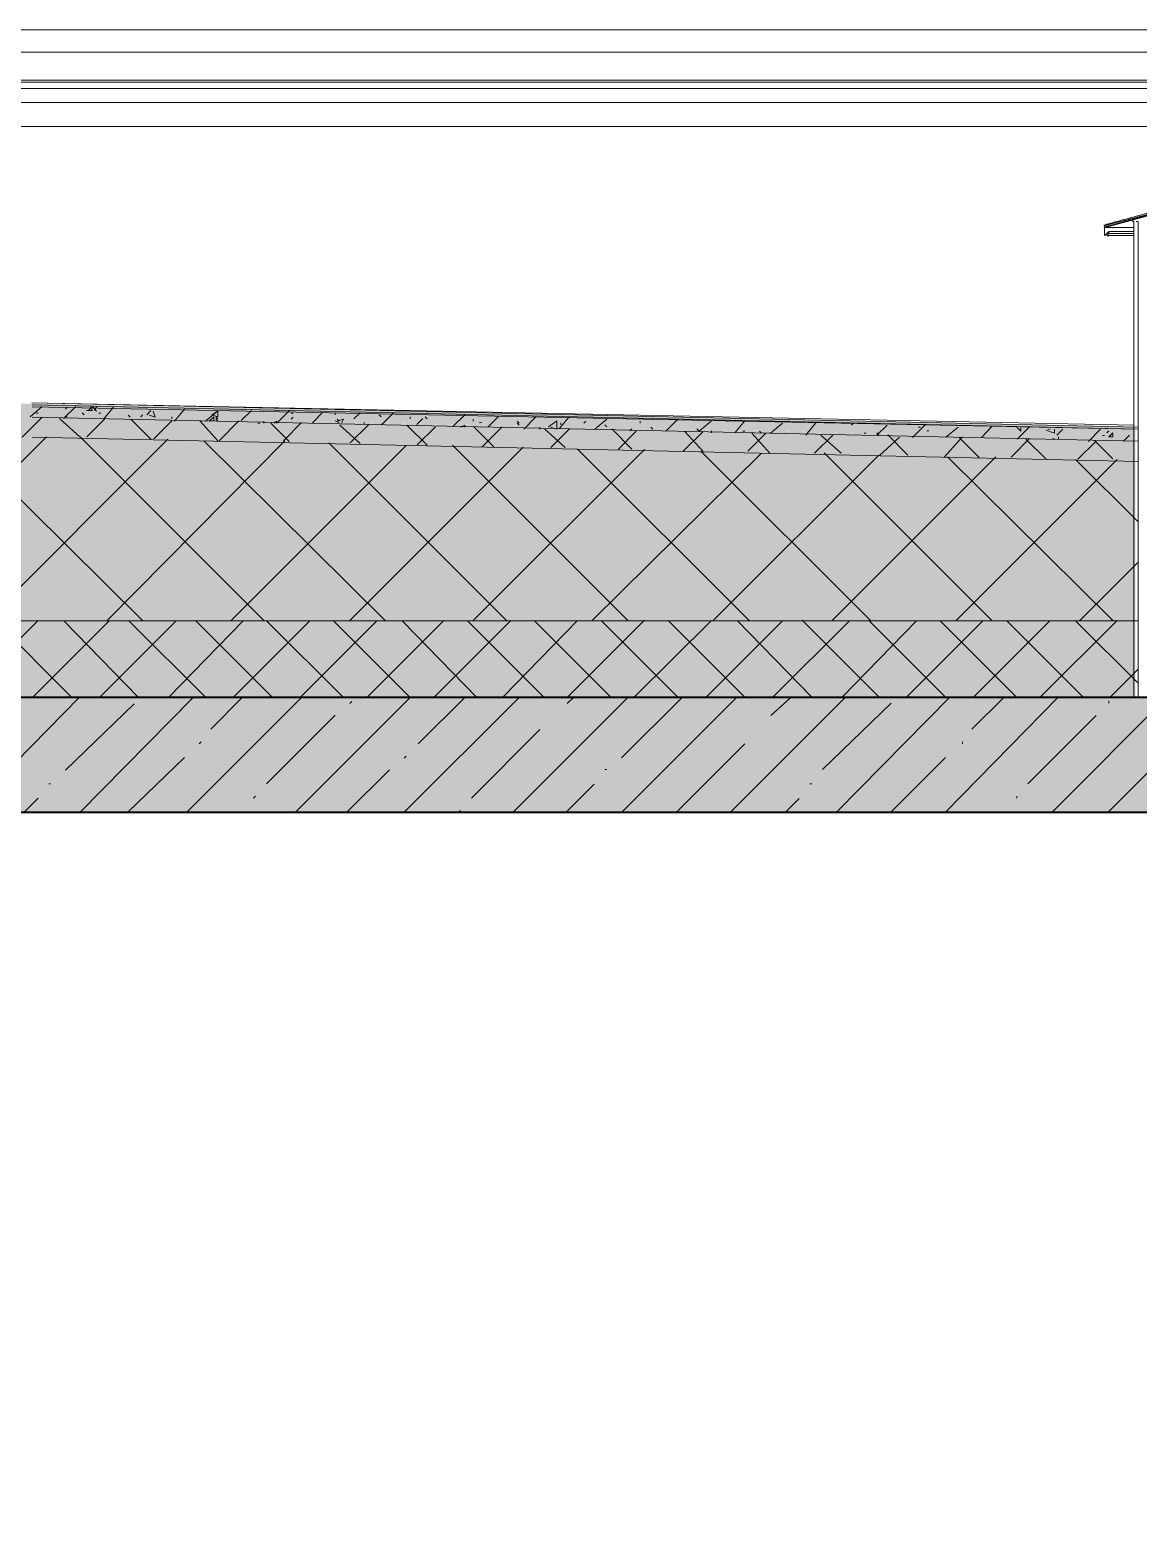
# Model space of a CAD drawing. Header units: millimetres. Extents: x -135211 to 49383, y -8033 to 228499.
# Drawn here: x -49968 to -47643, y 59439 to 62575 of the extents above; entities that cross this region are included whole.
import ezdxf

# ---------------------------------------------------------------- set-up
doc = ezdxf.new("R2010")
doc.units = ezdxf.units.MM
doc.layers.add('PDF _Геометрия', color=7, linetype='Continuous', true_color=0x1d1d1d)
doc.layers.add('PDF _Сплошная заливка', color=7, linetype='Continuous', true_color=0xffffff)

msp = doc.modelspace()

# ---------------------------------------------------------------- hatches: boundary and pattern name
at = {"layer": 'PDF _Сплошная заливка', "transparency": 33554559}
h = msp.add_hatch(color=256, dxfattribs=at)
h.paths.add_polyline_path([(-47598, 62199.6), (-47589.6, 62195.4), (-47589.6, 62199.6)])
h.paths.add_polyline_path([(-47648.8, 62186.9), (-47636.1, 62182.7), (-47636.1, 62186.9)])
h.paths.add_polyline_path([(-47682.7, 62178.5), (-47670, 62174.2), (-47670, 62178.5)])
h.paths.add_polyline_path([(-47615, 62195.4), (-47606.5, 62191.2), (-47606.5, 62195.4)])
h.paths.add_polyline_path([(-47699.6, 62174.2), (-47682.7, 62170), (-47682.7, 62174.2)])
h.paths.add_polyline_path([(-47581.1, 62203.9), (-47576.9, 62199.6), (-47576.9, 62203.9)])
h.paths.add_polyline_path([(-47665.8, 62182.7), (-47653.1, 62178.5), (-47653.1, 62182.7)])
h.paths.add_polyline_path([(-47559.9, 62203.9), (-47559.9, 62207.4), (-47563.4, 62207.4)])
h.paths.add_polyline_path([(-47631.9, 62191.2), (-47623.4, 62186.9), (-47623.4, 62191.2)])
h.paths.add_polyline_path([(-47699.6, 62170), (-47712.1, 62170), (-47712.1, 62168.9), (-47699.6, 62165.8)])
h = msp.add_hatch(color=256, dxfattribs=at)
h.paths.add_polyline_path([(-42196.6, 61619.7), (-42196.6, 61594.3), (-41993.4, 61594.3), (-41587.1, 61585.8), (-41388.1, 61581.6), (-40778.6, 61568.9), (-40579.6, 61564.7), (-39970, 61552), (-39771.1, 61547.7), (-39364.7, 61539.3), (-39165.8, 61535), (-38556.2, 61522.3), (-38357.2, 61518.1), (-37747.7, 61505.4), (-37548.7, 61501.2), (-36939.2, 61488.5), (-36740.2, 61484.2), (-36333.8, 61475.8), (-36134.9, 61471.5), (-35525.3, 61458.8), (-35326.4, 61454.6), (-34716.8, 61441.9), (-34517.8, 61437.7), (-34111.5, 61429.2), (-33620.4, 61425), (-33620.4, 61429.2), (-33273.3, 61429.2), (-33142.1, 61425), (-32896.6, 61420.7), (-32896.6, 61425), (-29442.4, 61492.7), (-29239.2, 61496.9), (-29040.2, 61501.2), (-28837.1, 61505.4), (-28638.1, 61509.6), (-28434.9, 61513.9), (-28236, 61518.1), (-28032.8, 61522.3), (-27833.8, 61526.6), (-27630.6, 61530.8), (-27431.7, 61535), (-27228.5, 61539.3), (-27029.5, 61543.5), (-26830.6, 61543.5), (-26830.6, 61564.7), (-27033.8, 61564.7), (-27863.5, 61547.7), (-28066.6, 61543.5), (-28896.3, 61526.6), (-29099.5, 61522.3), (-30136.6, 61501.2), (-30365.2, 61496.9), (-31529.3, 61475.8), (-31757.9, 61471.5), (-32922, 61450.4), (-33142.1, 61446.1), (-33142.1, 61450.4), (-33273.3, 61454.6), (-33535.8, 61454.6), (-33667, 61450.4), (-33912.5, 61446.1), (-33912.5, 61450.4), (-34111.5, 61454.6), (-34517.8, 61463.1), (-34716.8, 61467.3), (-35326.4, 61480), (-35525.3, 61484.2), (-36134.9, 61496.9), (-36333.8, 61501.2), (-36740.2, 61509.6), (-36939.2, 61513.9), (-37548.7, 61526.6), (-37747.7, 61530.8), (-38357.2, 61543.5), (-38556.2, 61547.7), (-39165.8, 61560.4), (-39364.7, 61564.7), (-39771.1, 61573.1), (-39970, 61577.4), (-40579.6, 61590.1), (-40778.6, 61594.3), (-41388.1, 61607), (-41587.1, 61611.2), (-41993.4, 61619.7)])
h.paths.add_polyline_path([(-47847.8, 61746.7), (-50231.8, 61796.3), (-50483, 61796.3), (-50483, 61772.1), (-50281.8, 61772.1), (-49469, 61755.1), (-49261.6, 61750.9), (-48245.7, 61729.7), (-47648.8, 61717), (-47648.8, 61742.4)])
h = msp.add_hatch(color=256, dxfattribs=at)
h.paths.add_polyline_path([(-42196.6, 61594.3), (-42196.6, 61552), (-41989.2, 61552), (-39500.2, 61501.2), (-39297, 61496.9), (-36807.9, 61446.1), (-36604.7, 61441.9), (-34115.7, 61391.1), (-33912.5, 61386.9), (-33620.4, 61382.6), (-33620.4, 61386.9), (-33510.4, 61391.1), (-33273.3, 61391.1), (-33146.3, 61386.9), (-32896.6, 61382.6), (-32896.6, 61386.9), (-32663.8, 61391.1), (-32435.2, 61395.3), (-32202.4, 61399.6), (-31745.2, 61408), (-31512.4, 61412.3), (-31283.8, 61416.5), (-31051, 61420.7), (-30593.8, 61429.2), (-30361, 61433.4), (-30132.4, 61437.7), (-29899.6, 61441.9), (-29442.4, 61450.4), (-29239.2, 61454.6), (-29040.2, 61458.8), (-28837.1, 61463.1), (-28638.1, 61467.3), (-28434.9, 61471.5), (-28236, 61475.8), (-28032.8, 61480), (-27833.8, 61484.2), (-27630.6, 61488.5), (-27431.7, 61492.7), (-27228.5, 61496.9), (-27029.5, 61501.2), (-26830.6, 61501.2), (-26830.6, 61543.5), (-27021.1, 61543.5), (-30136.6, 61475.8), (-30365.2, 61471.5), (-31529.3, 61450.4), (-31757.9, 61446.1), (-32922, 61425), (-33142.1, 61420.7), (-33142.1, 61425), (-33273.3, 61429.2), (-33535.8, 61429.2), (-33667, 61425), (-33912.5, 61420.7), (-33912.5, 61425), (-34111.5, 61429.2), (-34517.8, 61437.7), (-34716.8, 61441.9), (-35326.4, 61454.6), (-35525.3, 61458.8), (-36134.9, 61471.5), (-36333.8, 61475.8), (-36740.2, 61484.2), (-36939.2, 61488.5), (-37548.7, 61501.2), (-37747.7, 61505.4), (-38357.2, 61518.1), (-38556.2, 61522.3), (-39165.8, 61535), (-39364.7, 61539.3), (-39771.1, 61547.7), (-39970, 61552), (-40579.6, 61564.7), (-40778.6, 61568.9), (-41388.1, 61581.6), (-41587.1, 61585.8), (-41993.4, 61594.3)])
h.paths.add_polyline_path([(-47847.8, 61721.3), (-50232.2, 61771), (-50483, 61771), (-50483, 61734), (-50298.7, 61734), (-49367.4, 61712.8), (-49177, 61708.6), (-48245.7, 61687.4), (-47648.8, 61674.7), (-47648.8, 61717)])
h = msp.add_hatch(color=256, dxfattribs=at)
h.paths.add_polyline_path([(-42196.6, 61552), (-42196.6, 61336.1), (-26830.6, 61336.1), (-26830.6, 61501.2), (-27033.8, 61501.2), (-27863.5, 61484.2), (-28066.6, 61480), (-28896.3, 61463.1), (-29099.5, 61458.8), (-30136.6, 61437.7), (-30365.2, 61433.4), (-31529.3, 61412.3), (-31757.9, 61408), (-32922, 61386.9), (-33146.3, 61382.6), (-33146.3, 61386.9), (-33273.3, 61391.1), (-33535.8, 61391.1), (-33667, 61386.9), (-33912.5, 61382.6), (-33912.5, 61386.9), (-34115.7, 61391.1), (-36604.7, 61441.9), (-36807.9, 61446.1), (-39297, 61496.9), (-39500.2, 61501.2), (-41989.2, 61552)])
h.paths.add_polyline_path([(-49917.7, 61725.5), (-50250.5, 61732.9), (-50483, 61732.9), (-50483, 61336.1), (-47648.8, 61336.1), (-47648.8, 61674.7), (-47835.1, 61679), (-48216.1, 61687.4), (-48402.3, 61691.6), (-48973.8, 61704.3), (-49160, 61708.6), (-49731.5, 61721.3)])
h = msp.add_hatch(color=256, dxfattribs=at)
h.paths.add_polyline_path([(-47648.8, 61175.2), (-47648.8, 61335.9), (-50648.6, 61335.9), (-50648.6, 61175.2)])
h.paths.add_polyline_path([(-26648.6, 61175.2), (-26648.6, 61335.9), (-42196.6, 61335.9), (-42196.6, 61175.2)])
h = msp.add_hatch(color=256, dxfattribs=at)
h.paths.add_polyline_path([(-89594.3, 60933.9), (-89594.3, 61174.9), (-103546, 61174.9), (-103546, 60933.9)])
h.paths.add_polyline_path([(146.8, 60933.9), (146.8, 61174.9), (-22999.7, 61174.9), (-22999.7, 60933.9)])
h.paths.add_polyline_path([(-23351, 60933.9), (-23351, 61174.9), (-26352.2, 61174.9), (-26352.2, 60933.9)])
h.paths.add_polyline_path([(-26398.8, 60933.9), (-26398.8, 61174.9), (-44097.3, 61174.9), (-44097.3, 60933.9)])
h.paths.add_polyline_path([(-45350.3, 60933.9), (-45350.3, 61174.9), (-51128.4, 61174.9), (-51128.4, 60933.9)])
h.paths.add_polyline_path([(-77398.8, 60933.9), (-77398.8, 61174.9), (-79396.8, 61174.9), (-79396.8, 60933.9)])
h.paths.add_polyline_path([(-82897.6, 60933.9), (-82897.6, 61174.9), (-86097.8, 61174.9), (-86097.8, 60933.9)])

# ---------------------------------------------------------------- linework, layer by layer
at = {"layer": 'PDF _Геометрия', "color": 7, "lineweight": 9}
for points in [[(-47616.9, 62575.3), (-51121.9, 62575.3)], [(-47616.9, 62528.8), (-50360, 62528.8)], [(-47616.9, 62469.5), (-50326.4, 62469.5)], [(-50474.5, 62452.5), (-47616.9, 62452.5)], [(-50339, 62465.3), (-47616.9, 62465.3)], [(-47715.2, 62165.6), (-47529.1, 62216.4), (-47529.1, 62212.2), (-47715.2, 62161.3)], [(-47564.2, 62203.2), (-47712.4, 62165.1)], [(-47712.1, 62160.8), (-47555.5, 62203.1)], [(-47652, 62160.7), (-47711.3, 62160.7)], [(-47656.2, 61175), (-47652, 61175), (-47652, 62174.1), (-47656.2, 62174.1)], [(-47652, 62173.4), (-47652, 61174.3)], [(-47647.4, 61174.3), (-47643.2, 61174.3), (-47643.2, 62173.3), (-47647.4, 62173.3)], [(-47713.4, 62144.1), (-47713.4, 62144.1)], [(-47713.4, 62144.1), (-47713.4, 62144.1)], [(-47708.8, 62143.3), (-47704.6, 62143.3)], [(-47652, 62143.7), (-47707.1, 62143.7)], [(-47652, 62152.2), (-47702.9, 62152.2)], [(-47652, 62148), (-47702.9, 62148)], [(-50483.6, 61335.1), (-47643.2, 61335.1), (-47643.2, 61669.5), (-47643.2, 61711.9), (-47643.2, 61737.3), (-47643.2, 61741.5), (-49962.9, 61792.3)], [(-49963.6, 61792.4), (-47652, 61745.8)], [(-47643.2, 61737.3), (-47643.2, 61737.3)], [(-50644.8, 61174.3), (-47643.2, 61174.3), (-47643.2, 61335.1), (-50644.8, 61335.1)], [(-47643.2, 61174.3), (-47643.2, 61174.3)], [(-46853.5, 60934), (-50214.5, 60934)]]:
    msp.add_lwpolyline(points, dxfattribs=at)
for points in [[(-50474.5, 62422.9), (-47616.9, 62422.9)], [(-50474.5, 62372.2), (-47616.9, 62372.2)], [(-47713.4, 62161), (-47713.4, 62144.1), (-47713.4, 62165.2), (-47713.4, 62144.1)], [(-47713, 62144), (-47704.6, 62152.5), (-47704.6, 62148.2), (-47708.8, 62144), (-47704.6, 62148.2), (-47704.6, 62152.5)], [(-47704.6, 62143.3), (-47708.8, 62143.3)]]:
    msp.add_lwpolyline(points, close=True, dxfattribs=at)
at = {"layer": 'PDF _Геометрия', "lineweight": 9}
for points in [[(-47713.4, 62152.6), (-47713.4, 62156.8)], [(-47708.8, 62165.9), (-47704.6, 62165.9)], [(-47665, 62173.4), (-47660.8, 62177.6)], [(-49967.5, 61763.4), (-49942, 61784.6)], [(-49897.4, 61759.5), (-49871.8, 61784.9)], [(-49893.4, 61779.3), (-49889.4, 61783.6)], [(-49849.5, 61776.2), (-49836.7, 61776.2), (-49840.8, 61784.7)], [(-49845.4, 61775.5), (-49836.7, 61784)], [(-49836.7, 61784), (-49836.7, 61784)], [(-49836.6, 61783.9), (-49827.9, 61775.4)], [(-49832, 61776.2), (-49827.9, 61784.6)], [(-49813.8, 61758.3), (-49792.8, 61783.7)], [(-49722.7, 61780.5), (-49722.7, 61780.5)], [(-49984.4, 61720.3), (-49942, 61762.7)], [(-49954.9, 61771.2), (-49950.8, 61771.2)], [(-49863, 61721.3), (-49905.5, 61759.4)], [(-49893.4, 61763.1), (-49889.4, 61763.1)], [(-49858.4, 61771.4), (-49854.3, 61767.1)], [(-49848.3, 61721), (-49810.4, 61759.1)], [(-49823.3, 61771.1), (-49819.2, 61771.1)], [(-49761.8, 61766.5), (-49757.8, 61762.3)], [(-49713.9, 61716.2), (-49756.4, 61758.5)], [(-49735.5, 61762.9), (-49731.4, 61767.1)], [(-49722.6, 61767.7), (-49713.9, 61776.2)], [(-49717.9, 61767), (-49705.1, 61762.7), (-49709.2, 61775.4)], [(-49707.9, 61716.7), (-49670, 61754.7)], [(-49670, 61763.2), (-49670, 61759)], [(-49664.7, 61753.9), (-49643.7, 61779.3)], [(-49626.1, 61759.5), (-49626.1, 61759.5)], [(-49573.5, 61712.6), (-49611.5, 61754.9)], [(-49598.6, 61754.9), (-49573.5, 61776.1), (-49586.3, 61767.6), (-49573.5, 61763.4), (-49573.5, 61776.1)], [(-49577.6, 61763.4), (-49573.5, 61759.2)], [(-49577.6, 61759.2), (-49573.5, 61754.9)], [(-49571.7, 61712.3), (-49529.6, 61754.6)], [(-49529.6, 61770.8), (-49529.6, 61770.8)], [(-49524.4, 61755.2), (-49503.3, 61776.4)], [(-49520.9, 61776.5), (-49520.9, 61776.5)], [(-49489.9, 61750.2), (-49485.8, 61750.2)], [(-49477, 61754.3), (-49477, 61750.1)], [(-49424.3, 61711.7), (-49462.4, 61749.8)], [(-49454.8, 61750), (-49450.7, 61754.2), (-49450.7, 61750)], [(-49449.5, 61750.5), (-49424.3, 61775.9)], [(-49436.1, 61713), (-49398, 61751.1)], [(-49419.7, 61770.9), (-49415.6, 61770.9)], [(-49419.7, 61758.2), (-49415.6, 61762.4)], [(-49375.2, 61750.8), (-49354.1, 61772)], [(-49327.8, 61771.8), (-49327.8, 61767.6)], [(-49327.3, 61754.8), (-49319, 61750.6)], [(-49323.2, 61758.4), (-49319, 61754.1)], [(-49323.1, 61754), (-49310.3, 61758.3), (-49314.4, 61749.8)], [(-49288.1, 61758.8), (-49275.2, 61771.5)], [(-49266.4, 61746.8), (-49266.4, 61751)], [(-49235.4, 61767.7), (-49231.3, 61763.5)], [(-49230.2, 61746.4), (-49205, 61771.8)], [(-49169.9, 61758.9), (-49169.9, 61763.1)], [(-49156.5, 61746.8), (-49143.6, 61759.4)], [(-49138.9, 61762.9), (-49134.8, 61758.7)], [(-49081.1, 61742), (-49055.8, 61767.4)], [(-49038.3, 61758.1), (-49038.3, 61753.9)], [(-49024.9, 61751), (-49020.7, 61751)], [(-49006.8, 61742.3), (-48985.6, 61763.5)], [(-48945.9, 61754), (-48941.8, 61749.8)], [(-48945.9, 61749.8), (-48941.8, 61745.5)], [(-48932, 61737.6), (-48906.7, 61763)], [(-48879.9, 61742.3), (-48862.8, 61755), (-48862.8, 61738.1)], [(-48857.7, 61737.9), (-48836.5, 61763.3)], [(-48854, 61750.7), (-48854, 61746.5)], [(-48805.5, 61749.7), (-48801.4, 61753.9)], [(-48782.9, 61737.5), (-48757.5, 61758.6)], [(-48687.3, 61749.7), (-48687.3, 61754)], [(-48633.8, 61733), (-48608.4, 61758.5)], [(-48563.6, 61733.3), (-48538.2, 61754.5)], [(-48507.2, 61754.3), (-48503.1, 61754.3)], [(-48489.3, 61729.4), (-48468, 61754.8)], [(-48414.5, 61728.9), (-48389, 61750.1)], [(-48340.2, 61725), (-48318.8, 61750.4)], [(-48327.6, 61749.7), (-48327.6, 61749.7)], [(-48244, 61745.7), (-48239.8, 61749.9)], [(-49933.2, 61721), (-50318.4, 61335.8)], [(-49731.4, 61336), (-50125.3, 61725.5)], [(-49477, 61336), (-49862.2, 61721.2)], [(-49275.2, 61707.3), (-49317.4, 61745.4)], [(-49295.7, 61708.6), (-49257.6, 61746.7)], [(-49134.8, 61703.6), (-49177.1, 61746)], [(-49155.4, 61704.3), (-49117.2, 61742.4)], [(-49064.1, 61741.3), (-49055.8, 61745.5), (-49055.8, 61741.3)], [(-48994.4, 61700), (-49036.8, 61742.3)], [(-49019.2, 61699.9), (-48976.9, 61742.2)], [(-48897.9, 61737.6), (-48897.9, 61741.8)], [(-48845.3, 61699.1), (-48887.7, 61737.2)], [(-48875.7, 61741.6), (-48862.8, 61737.4)], [(-48874.8, 61699.1), (-48836.5, 61737.2)], [(-48761.7, 61746.6), (-48757.5, 61742.4)], [(-48704.9, 61695.5), (-48747.4, 61737.9)], [(-48733.9, 61694.7), (-48696.1, 61732.8)], [(-48709, 61733.6), (-48704.9, 61737.9)], [(-48665.1, 61741.8), (-48661, 61737.6)], [(-48617.1, 61737.3), (-48617.1, 61737.3)], [(-48598.3, 61690.4), (-48555.7, 61732.7)], [(-48555.7, 61690.4), (-48593.6, 61732.7)], [(-48568.6, 61737.7), (-48564.5, 61733.5)], [(-48538.2, 61729.8), (-48538.2, 61734.1)], [(-48472.1, 61732.9), (-48468, 61732.9)], [(-48462.1, 61691.1), (-48424.1, 61729.1)], [(-48415.3, 61686.8), (-48453.3, 61729.1)], [(-48441.6, 61741.2), (-48441.6, 61741.2)], [(-48437, 61733.4), (-48432.9, 61729.2)], [(-48380.2, 61729.6), (-48380.2, 61729.6)], [(-48321.7, 61686.7), (-48283.7, 61724.8)], [(-48266.2, 61686.6), (-48308.4, 61724.7)], [(-48257.4, 61733.1), (-48257.4, 61733.1)], [(-48217.7, 61728.6), (-48213.5, 61728.6)], [(-48191.4, 61729.9), (-48187.2, 61725.7)], [(-48191, 61724.8), (-48169.6, 61746)], [(-48185.6, 61682.4), (-48143.3, 61720.4)], [(-48125.8, 61682.9), (-48168.1, 61725.3)], [(-48116.3, 61720.1), (-48090.7, 61745.5)], [(-48103.6, 61741.4), (-48099.5, 61741.4)], [(-48086.1, 61733.5), (-48081.9, 61733.5)], [(-48081.9, 61746.2), (-48081.9, 61746.2)], [(-48049.9, 61678.8), (-48011.7, 61721.1)], [(-48046.1, 61720.4), (-48020.5, 61741.6)], [(-47976.6, 61677.8), (-48019, 61720.2)], [(-47971.2, 61720.7), (-47950.3, 61741.9)], [(-47909.5, 61678.6), (-47871.3, 61716.7)], [(-47897.7, 61741.6), (-47897.7, 61741.6)], [(-47897.3, 61741.5), (-47888.9, 61733), (-47888.9, 61741.5)], [(-47897, 61716), (-47871.3, 61741.4)], [(-47835.8, 61734.1), (-47827.5, 61738.3)], [(-47831.3, 61733.4), (-47818.7, 61729.1), (-47818.7, 61737.6)], [(-47822.9, 61717.1), (-47818.7, 61717.1)], [(-47813.7, 61724.8), (-47801.1, 61737.5)], [(-47809.9, 61721.3), (-47809.9, 61717.1)], [(-47747.3, 61711.6), (-47722.2, 61737)], [(-47717.6, 61724.3), (-47713.4, 61724.3)], [(-47708.8, 61729.9), (-47704.6, 61734.1)], [(-47704.6, 61738.4), (-47704.6, 61738.4)], [(-47673.4, 61712), (-47660.8, 61724.7)], [(-49678.8, 61716), (-50060, 61335)], [(-49433.1, 61712.5), (-49805.7, 61335.7)], [(-49222.5, 61335.9), (-49603.3, 61712.6)], [(-49178.7, 61703.2), (-49546.7, 61334.9)], [(-48968.1, 61335.8), (-49340.7, 61708.4)], [(-48933, 61699.6), (-49297, 61335.6)], [(-48713.6, 61335.7), (-49081.7, 61704)], [(-48678.5, 61694.6), (-49038.4, 61334.8)], [(-48459.2, 61335.6), (-48819, 61695.5)], [(-48432.9, 61686.9), (-48788.6, 61335.5)], [(-48204.7, 61335.6), (-48560.4, 61691.2)], [(-47950.3, 61336.2), (-48301.8, 61687.6)], [(-47836.2, 61674.2), (-47878.7, 61716.6)], [(-47769.2, 61674.3), (-47730.9, 61712.4)], [(-47695.9, 61674.8), (-47734.1, 61712.9)], [(-48187.2, 61682.6), (-48534.6, 61335.5)], [(-47941.5, 61679.1), (-48284.2, 61336.2)], [(-47695.9, 61336.1), (-48043.1, 61679)], [(-47687.1, 61674), (-48025.5, 61335.4)], [(-47643.2, 61542.6), (-47774.4, 61673.8)], [(-47643.2, 61457.9), (-47766, 61335.1)], [(-50111.7, 61175.1), (-49950.8, 61335.9)], [(-49880.6, 61174.6), (-50041.6, 61335.5)], [(-49962.3, 61174.1), (-49801.6, 61335)], [(-49740.2, 61174.5), (-49896.9, 61335.4)], [(-49822.2, 61174), (-49661.2, 61334.9)], [(-49599.8, 61175.1), (-49760.9, 61336)], [(-49677.4, 61173.9), (-49520.9, 61334.7)], [(-49459.4, 61175), (-49620.2, 61335.9)], [(-49541.4, 61174.5), (-49380.5, 61335.4)], [(-49310.3, 61174.1), (-49471.4, 61335)], [(-49411.2, 60932.7), (-49169.9, 61174), (-49330.7, 61334.8)], [(-49400.8, 61174.4), (-49240.1, 61335.3)], [(-49260.7, 61175), (-49099.7, 61335.9)], [(-49029.5, 61173.8), (-49186, 61334.7)], [(-49120.1, 61174.9), (-48959.3, 61335.8)], [(-48889.1, 61174.5), (-49050, 61335.3)], [(-48975.8, 61174.8), (-48818.9, 61335.7)], [(-48748.7, 61174.3), (-48909.4, 61335.2)], [(-48839.3, 61175.4), (-48678.5, 61336.3)], [(-48608.4, 61175), (-48769.2, 61335.8)], [(-48699.2, 61175.3), (-48538.2, 61336.1)], [(-48468, 61174.9), (-48628.6, 61335.7)], [(-48549.8, 61174.4), (-48389, 61335.2)], [(-48327.6, 61174.7), (-48484.3, 61335.6)], [(-48409.7, 61174.2), (-48248.6, 61335.1)], [(-48187.2, 61175.4), (-48347.8, 61336.2)], [(-48264.9, 61174.1), (-48108.2, 61335)], [(-48046.8, 61175.2), (-48207.7, 61336.1)], [(-48128.9, 61174.7), (-47967.8, 61335.6)], [(-47897.7, 61174.3), (-48058.3, 61335.2)], [(-47988.3, 61174.6), (-47827.5, 61335.5)], [(-47757.3, 61174.2), (-47918.2, 61335.1)], [(-47848.2, 61175.2), (-47687.1, 61336.1)], [(-47643.2, 61203.9), (-47774.4, 61335.1)], [(-47702.5, 61174.3), (-47643.2, 61233.5)], [(-50100.3, 60934), (-49863, 61175.3)], [(-49892.9, 61021.4), (-49749, 61161.1)], [(-49863, 60932.5), (-49626.1, 61173.8)], [(-49639.2, 60932.6), (-49398, 61173.9)], [(-49588.6, 61107.7), (-49520.9, 61175.4)], [(-49296.8, 61161.3), (-49292.7, 61165.5)], [(-49183.2, 60932.8), (-48941.8, 61174)], [(-49153.4, 61076.6), (-49055.8, 61174)], [(-48954.7, 60932.8), (-48713.6, 61174.1)], [(-48840.6, 61161.4), (-48827.7, 61174.1)], [(-48726.7, 60932.9), (-48485.5, 61174.2)], [(-48726.7, 61047.2), (-48599.6, 61174.2)], [(-48498.7, 60933), (-48257.4, 61174.3)], [(-48413.6, 61136.2), (-48371.5, 61174.3)], [(-48304.9, 61022.8), (-48160.9, 61162.5)], [(-48275.3, 60933.9), (-48038, 61175.2)], [(-48046.7, 60934), (-47809.9, 61175.3)], [(-47991.5, 61107.5), (-47924, 61175.2)], [(-47822.9, 60934.1), (-47581.8, 61175.3)], [(-47704.6, 61162.6), (-47704.6, 61166.9)], [(-49471.9, 60992.9), (-49327.8, 61136.8)], [(-48871.6, 61137), (-48871.6, 61137)], [(-47874.6, 60992.8), (-47730.9, 61136.7)], [(-49041.7, 60962.8), (-48897.9, 61106.8)], [(-48441.6, 61107), (-48441.6, 61107)], [(-49612.7, 61077.1), (-49608.6, 61081.3)], [(-48612, 60932.8), (-48468, 61076.7)], [(-48011.7, 61076.9), (-48011.7, 61081.1)], [(-49762.1, 60934.1), (-49643.7, 61048.4)], [(-49182.8, 61047), (-49178.7, 61051.3)], [(-48161.2, 60934), (-48046.8, 61048.2)], [(-49302.9, 60933.7), (-49213.8, 61022.6)], [(-48761.7, 61022.7), (-48757.5, 61022.7)], [(-47705.6, 60933.5), (-47616.9, 61022.4)], [(-49928.5, 60992.9), (-49924.5, 60992.9)], [(-49498.6, 60962.8), (-49494.5, 60967.1)], [(-48842.9, 60933.3), (-48783.8, 60992.5)], [(-48331.7, 60992.7), (-48327.6, 60992.7)], [(-47897.7, 60962.6), (-47897.7, 60966.9)], [(-49980.4, 60933), (-49950.8, 60962.6)], [(-49068.7, 60932.8), (-49064.6, 60937)], [(-48383.6, 60932.9), (-48353.9, 60962.5)], [(-47932.8, 60934), (-47932.8, 60934)], [(-49525, 60932.6), (-49520.9, 60932.6)]]:
    msp.add_lwpolyline(points, dxfattribs=at)
at = {"layer": 'PDF _Геометрия', "color": 7, "lineweight": 20}
for points in [[(-49962.9, 61783.9), (-47643.2, 61737.3), (-49962.9, 61788.1)], [(-47643.2, 61711.9), (-49962.9, 61762.7)], [(-47643.2, 61669.5), (-49962.9, 61720.3)], [(-50644.8, 61174.3), (-47643.2, 61174.3)]]:
    msp.add_lwpolyline(points, dxfattribs=at)
at = {"layer": 'PDF _Геометрия', "lineweight": 9}
for points in [[(-49582.3, 61763.4), (-49582.3, 61755), (-49591, 61755)], [(-47695.9, 61729.8), (-47695.9, 61721.4), (-47704.2, 61721.4)]]:
    msp.add_lwpolyline(points, close=True, dxfattribs=at)
at = {"layer": 'PDF _Геометрия', "color": 7, "lineweight": 40}
for points in [[(-45594, 45155.2), (-45344.4, 45155.2), (-45344.4, 48283.7), (-45344.4, 48524.9), (-45344.4, 52533.9), (-45344.4, 52775.3), (-45344.4, 56733.4), (-45344.4, 56974.7), (-45344.4, 60932.9), (-45344.4, 61174.2), (-50644.8, 61174.2)], [(-50649, 60933.7), (-45598.9, 60933.7), (-45598.9, 56975.8), (-50649, 56975.8)]]:
    msp.add_lwpolyline(points, dxfattribs=at)

doc.saveas('drawing.dxf')
